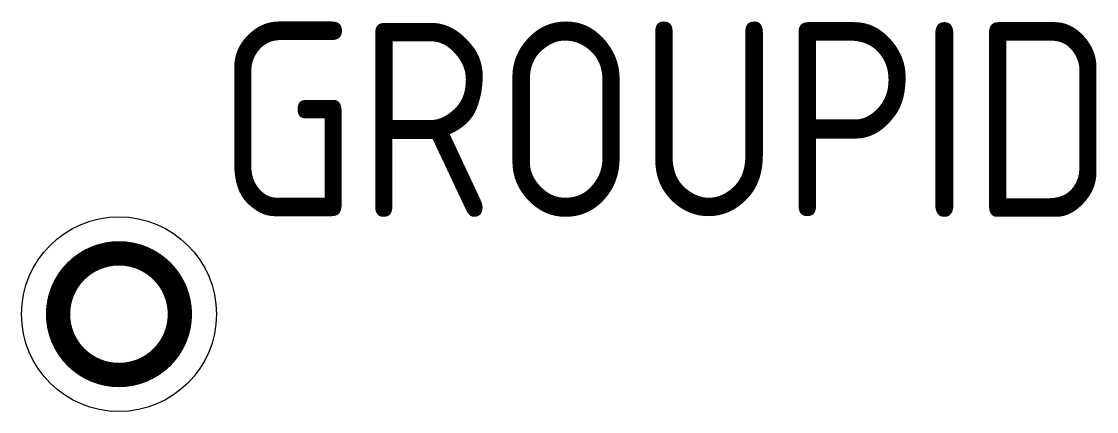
# Model space of a CAD drawing. Extents: x -1 to 10, y -1 to 3.
import ezdxf

# ---------------------------------------------------------------- set-up
doc = ezdxf.new("R2010")
doc.units = 0
doc.header["$LTSCALE"] = 1000
doc.header["$MEASUREMENT"] = 0
doc.layers.get('0').update_dxf_attribs({"linetype": 'CONTINUOUS'})
doc.styles.get("Standard").update_dxf_attribs({"font": 'GBENOR', "bigfont": 'GBCBIG'})

msp = doc.modelspace()

# ---------------------------------------------------------------- linework, layer by layer
at = {"const_width": 0.25}
msp.add_lwpolyline([(-0.625, 0, 1), (0.625, 0, 1)], format="xyb", close=True, dxfattribs=at)
msp.add_circle((0, 0), 1)

# ---------------------------------------------------------------- texts
msp.add_attdef('GROUPID', (1, 1), 'pump', height=2)

doc.saveas('drawing.dxf')
